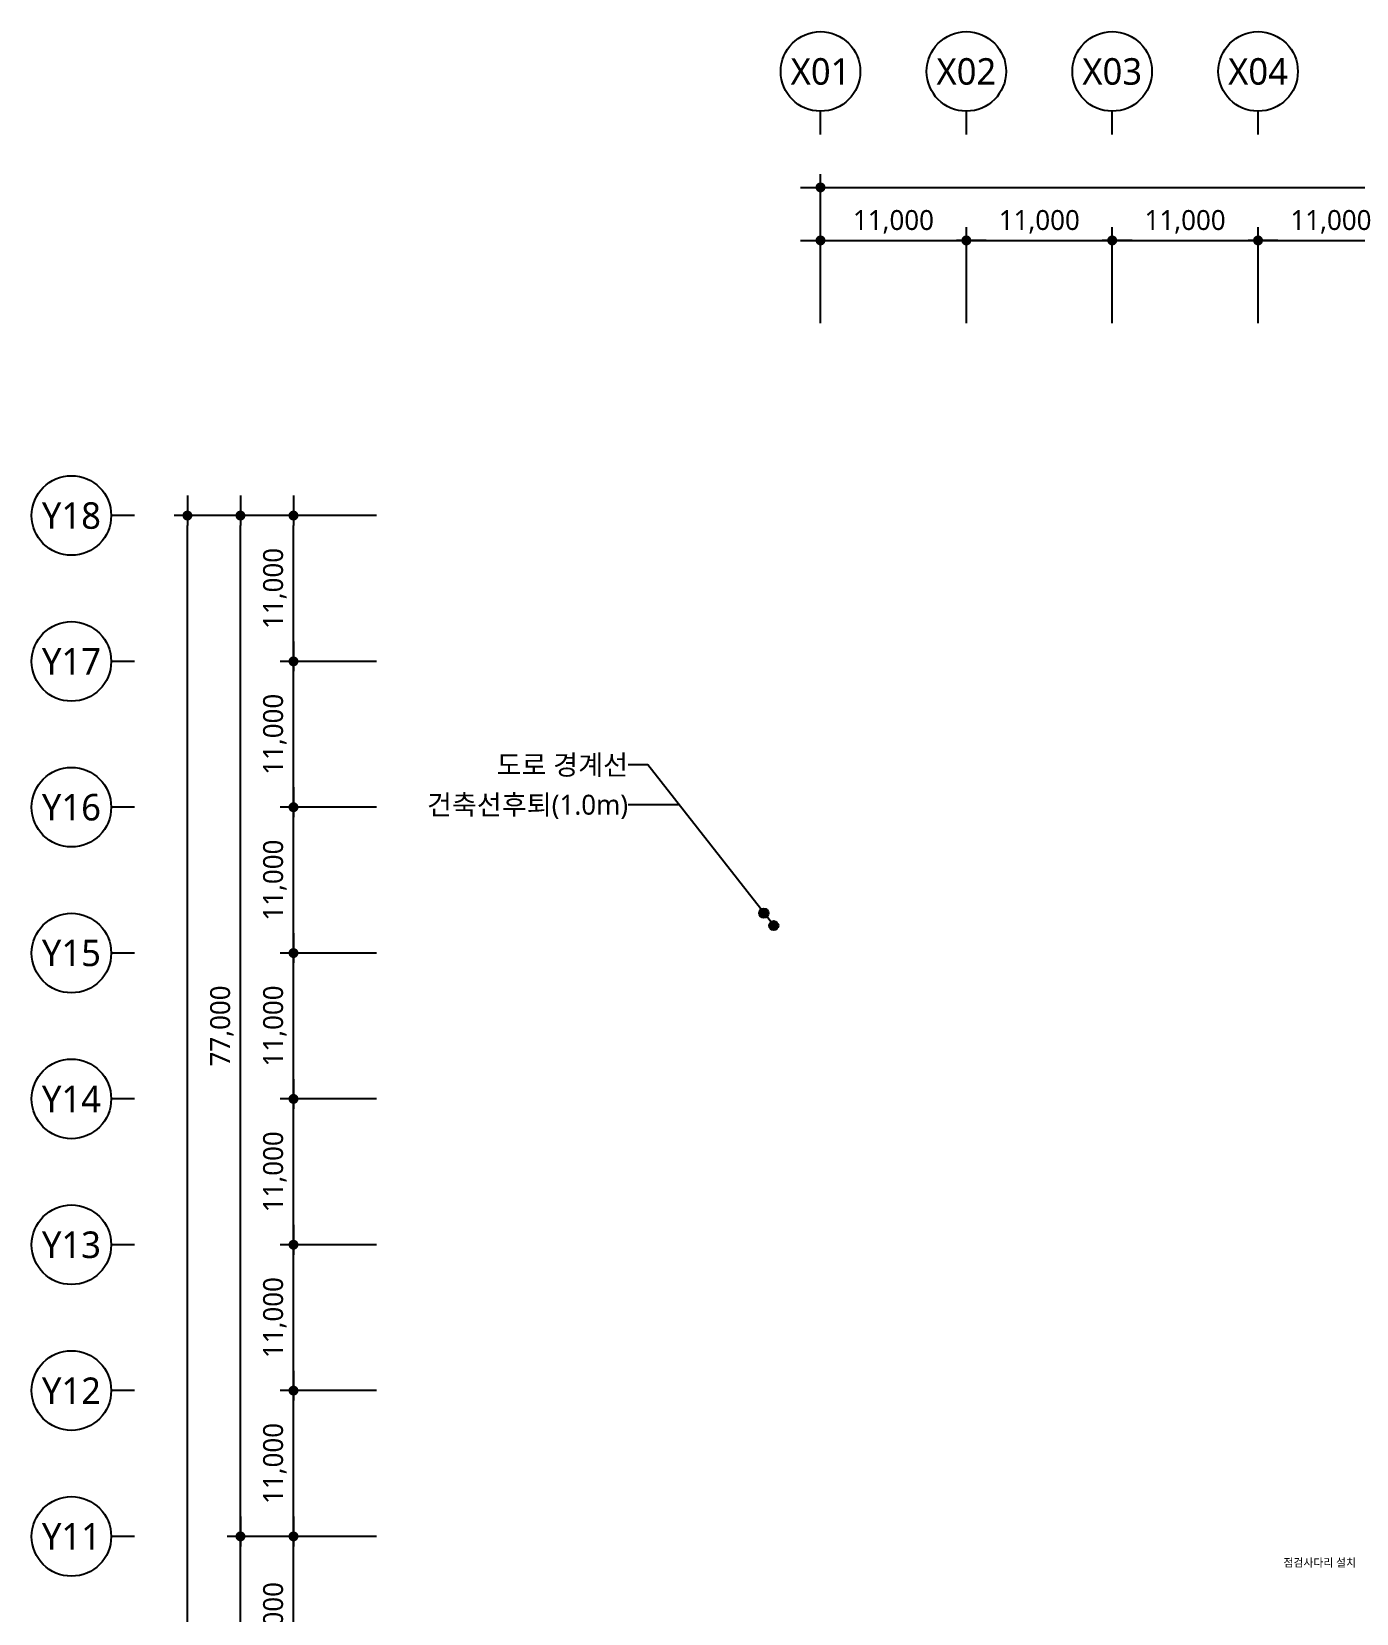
# Model space of a CAD drawing. Header units: millimetres. Extents: x 4806612 to 5147473, y 1423230 to 1974891.
# Drawn here: x 4806612 to 4906528, y 1855586 to 1974891 of the extents above; entities that cross this region are included whole.
import ezdxf
from ezdxf.enums import TextEntityAlignment as Align

# ---------------------------------------------------------------- set-up
doc = ezdxf.new("R2010")
doc.units = ezdxf.units.MM
doc.layers.get('Defpoints').update_dxf_attribs({"color": 140})
for name, color, linetype, lineweight in [('A-AXIS-BUBL', 7, 'Continuous', 25), ('A-DIMS', 7, 'Continuous', 25), ('A-MKXS-TEXT1', 3, 'Continuous', 25), ('A-MKXX-NAME', 3, 'Continuous', 25), ('A-XXXX-SYMB', 7, 'Continuous', 25), ('A-XXXX-TXT2', 3, 'Continuous', 25)]:
    doc.layers.add(name, color=color, linetype=linetype, lineweight=lineweight)
doc.styles.add('HY울릉도L', font='')
doc.styles.add('맑은고딕', font='malgun.ttf')
doc.styles.get('HY울릉도L').set_extended_font_data('HYwulM')
doc.dimstyles.new('CDIM', dxfattribs={"dimtxt": 3, "dimasz": 1.5, "dimexe": 2, "dimexo": 1, "dimgap": 1, "dimtad": 1, "dimdec": 0, "dimrnd": 0.5, "dimzin": 0, "dimdsep": 32, "dimlunit": 6, "dimtxsty": 'HY울릉도L', "dimblk1": '_CIDOT', "dimblk2": '_CIDOT', "dimsah": 1, "dimcen": 5.5, "dimclrd": 2, "dimclre": 2, "dimclrt": 7, "dimadec": 0, "dimazin": 0, "dimtfac": 1, "dimtdec": 0, "dimtix": 1, "dimtmove": 2, "dimatfit": 1, "dimldrblk": '_CIDOT', "dimfxl": 1, "dimtolj": 1, "dimtzin": 0, "dimlwd": -1, "dimarcsym": 0})

# ---------------------------------------------------------------- blocks, each defined once
blk = doc.blocks.new('_CIDOT')
at = {"color": 0, "linetype": 'ByBlock'}
blk.add_line((2, 0), (-1, 0), dxfattribs=at)
at = {"color": 0, "linetype": 'ByBlock', "const_width": 0.5}
blk.add_lwpolyline([(-0.25, 0, 1), (0.25, 0, 1)], format="xyb", close=True, dxfattribs=at)
blk = doc.blocks.new('*D15')
at = {"layer": 'A-DIMS', "lineweight": -2, "transparency": 16777216}
for p, q in [((93193, 164121), (85943, 164121)), ((93193, 151121), (85943, 151121))]:
    blk.add_line(p, q, dxfattribs=at)
at = {"layer": 'A-DIMS', "transparency": 16777216}
blk.add_line((86943, 151871), (86943, 163371), dxfattribs=at)
at = {"layer": 'Defpoints', "color": 0, "transparency": 16777216}
for p in [(86943, 164121), (93693, 164121), (93693, 151121)]:
    blk.add_point(p, dxfattribs=at)
at = {"layer": 'A-DIMS', "transparency": 16777216, "xscale": 750, "yscale": 750, "zscale": 750}
for p, rotation in [((86943, 164121), 90), ((86943, 151121), 270)]:
    blk.add_blockref('_CIDOT', p, dxfattribs=dict(at, rotation=rotation))
at = {"layer": 'A-DIMS', "color": 3, "transparency": 16777216, "insert": (85538, 157621), "char_height": 1500, "attachment_point": 5, "rotation": 90, "style": '맑은고딕'}
blk.add_mtext('\\A1;13,000', dxfattribs=at)
blk = doc.blocks.new('*D16')
at = {"layer": 'A-DIMS', "lineweight": -2, "transparency": 16777216}
for p, q in [((93193, 175121), (85943, 175121)), ((93193, 164121), (85943, 164121))]:
    blk.add_line(p, q, dxfattribs=at)
at = {"layer": 'A-DIMS', "transparency": 16777216}
blk.add_line((86943, 164871), (86943, 174371), dxfattribs=at)
at = {"layer": 'Defpoints', "color": 0, "transparency": 16777216}
for p in [(86943, 175121), (93693, 175121), (93693, 164121)]:
    blk.add_point(p, dxfattribs=at)
at = {"layer": 'A-DIMS', "transparency": 16777216, "xscale": 750, "yscale": 750, "zscale": 750}
for p, rotation in [((86943, 175121), 90), ((86943, 164121), 270)]:
    blk.add_blockref('_CIDOT', p, dxfattribs=dict(at, rotation=rotation))
at = {"layer": 'A-DIMS', "color": 3, "transparency": 16777216, "insert": (85538, 169621), "char_height": 1500, "attachment_point": 5, "rotation": 90, "style": '맑은고딕'}
blk.add_mtext('\\A1;11,000', dxfattribs=at)
blk = doc.blocks.new('*D17')
at = {"layer": 'A-DIMS', "lineweight": -2, "transparency": 16777216}
for p, q in [((93193, 186121), (85943, 186121)), ((93193, 175121), (85943, 175121))]:
    blk.add_line(p, q, dxfattribs=at)
at = {"layer": 'A-DIMS', "transparency": 16777216}
blk.add_line((86943, 175871), (86943, 185371), dxfattribs=at)
at = {"layer": 'Defpoints', "color": 0, "transparency": 16777216}
for p in [(86943, 186121), (93693, 186121), (93693, 175121)]:
    blk.add_point(p, dxfattribs=at)
at = {"layer": 'A-DIMS', "transparency": 16777216, "xscale": 750, "yscale": 750, "zscale": 750}
for p, rotation in [((86943, 186121), 90), ((86943, 175121), 270)]:
    blk.add_blockref('_CIDOT', p, dxfattribs=dict(at, rotation=rotation))
at = {"layer": 'A-DIMS', "color": 3, "transparency": 16777216, "insert": (85538, 180621), "char_height": 1500, "attachment_point": 5, "rotation": 90, "style": '맑은고딕'}
blk.add_mtext('\\A1;11,000', dxfattribs=at)
blk = doc.blocks.new('*D18')
at = {"layer": 'A-DIMS', "lineweight": -2, "transparency": 16777216}
for p, q in [((93193, 197121), (85943, 197121)), ((93193, 186121), (85943, 186121))]:
    blk.add_line(p, q, dxfattribs=at)
at = {"layer": 'A-DIMS', "transparency": 16777216}
blk.add_line((86943, 186871), (86943, 196371), dxfattribs=at)
at = {"layer": 'Defpoints', "color": 0, "transparency": 16777216}
for p in [(86943, 197121), (93693, 197121), (93693, 186121)]:
    blk.add_point(p, dxfattribs=at)
at = {"layer": 'A-DIMS', "transparency": 16777216, "xscale": 750, "yscale": 750, "zscale": 750}
for p, rotation in [((86943, 197121), 90), ((86943, 186121), 270)]:
    blk.add_blockref('_CIDOT', p, dxfattribs=dict(at, rotation=rotation))
at = {"layer": 'A-DIMS', "color": 3, "transparency": 16777216, "insert": (85538, 191621), "char_height": 1500, "attachment_point": 5, "rotation": 90, "style": '맑은고딕'}
blk.add_mtext('\\A1;11,000', dxfattribs=at)
blk = doc.blocks.new('*D19')
at = {"layer": 'A-DIMS', "lineweight": -2, "transparency": 16777216}
for p, q in [((93193, 208121), (85943, 208121)), ((93193, 197121), (85943, 197121))]:
    blk.add_line(p, q, dxfattribs=at)
at = {"layer": 'A-DIMS', "transparency": 16777216}
blk.add_line((86943, 197871), (86943, 207371), dxfattribs=at)
at = {"layer": 'Defpoints', "color": 0, "transparency": 16777216}
for p in [(86943, 208121), (93693, 208121), (93693, 197121)]:
    blk.add_point(p, dxfattribs=at)
at = {"layer": 'A-DIMS', "transparency": 16777216, "xscale": 750, "yscale": 750, "zscale": 750}
for p, rotation in [((86943, 208121), 90), ((86943, 197121), 270)]:
    blk.add_blockref('_CIDOT', p, dxfattribs=dict(at, rotation=rotation))
at = {"layer": 'A-DIMS', "color": 3, "transparency": 16777216, "insert": (85538, 202621), "char_height": 1500, "attachment_point": 5, "rotation": 90, "style": '맑은고딕'}
blk.add_mtext('\\A1;11,000', dxfattribs=at)
blk = doc.blocks.new('*D20')
at = {"layer": 'A-DIMS', "lineweight": -2, "transparency": 16777216}
for p, q in [((93193, 219121), (85943, 219121)), ((93193, 208121), (85943, 208121))]:
    blk.add_line(p, q, dxfattribs=at)
at = {"layer": 'A-DIMS', "transparency": 16777216}
blk.add_line((86943, 208871), (86943, 218371), dxfattribs=at)
at = {"layer": 'Defpoints', "color": 0, "transparency": 16777216}
for p in [(86943, 219121), (93693, 219121), (93693, 208121)]:
    blk.add_point(p, dxfattribs=at)
at = {"layer": 'A-DIMS', "transparency": 16777216, "xscale": 750, "yscale": 750, "zscale": 750}
for p, rotation in [((86943, 219121), 90), ((86943, 208121), 270)]:
    blk.add_blockref('_CIDOT', p, dxfattribs=dict(at, rotation=rotation))
at = {"layer": 'A-DIMS', "color": 3, "transparency": 16777216, "insert": (85538, 213621), "char_height": 1500, "attachment_point": 5, "rotation": 90, "style": '맑은고딕'}
blk.add_mtext('\\A1;11,000', dxfattribs=at)
blk = doc.blocks.new('*D21')
at = {"layer": 'A-DIMS', "lineweight": -2, "transparency": 16777216}
for p, q in [((93193, 230121), (85943, 230121)), ((93193, 219121), (85943, 219121))]:
    blk.add_line(p, q, dxfattribs=at)
at = {"layer": 'A-DIMS', "transparency": 16777216}
blk.add_line((86943, 219871), (86943, 229371), dxfattribs=at)
at = {"layer": 'Defpoints', "color": 0, "transparency": 16777216}
for p in [(86943, 230121), (93693, 230121), (93693, 219121)]:
    blk.add_point(p, dxfattribs=at)
at = {"layer": 'A-DIMS', "transparency": 16777216, "xscale": 750, "yscale": 750, "zscale": 750}
for p, rotation in [((86943, 230121), 90), ((86943, 219121), 270)]:
    blk.add_blockref('_CIDOT', p, dxfattribs=dict(at, rotation=rotation))
at = {"layer": 'A-DIMS', "color": 3, "transparency": 16777216, "insert": (85538, 224621), "char_height": 1500, "attachment_point": 5, "rotation": 90, "style": '맑은고딕'}
blk.add_mtext('\\A1;11,000', dxfattribs=at)
blk = doc.blocks.new('*D22')
at = {"layer": 'A-DIMS', "lineweight": -2, "transparency": 16777216}
for p, q in [((93193, 241121), (85943, 241121)), ((93193, 230121), (85943, 230121))]:
    blk.add_line(p, q, dxfattribs=at)
at = {"layer": 'A-DIMS', "transparency": 16777216}
blk.add_line((86943, 230871), (86943, 240371), dxfattribs=at)
at = {"layer": 'Defpoints', "color": 0, "transparency": 16777216}
for p in [(86943, 241121), (93693, 241121), (93693, 230121)]:
    blk.add_point(p, dxfattribs=at)
at = {"layer": 'A-DIMS', "transparency": 16777216, "xscale": 750, "yscale": 750, "zscale": 750}
for p, rotation in [((86943, 241121), 90), ((86943, 230121), 270)]:
    blk.add_blockref('_CIDOT', p, dxfattribs=dict(at, rotation=rotation))
at = {"layer": 'A-DIMS', "color": 3, "transparency": 16777216, "insert": (85538, 235621), "char_height": 1500, "attachment_point": 5, "rotation": 90, "style": '맑은고딕'}
blk.add_mtext('\\A1;11,000', dxfattribs=at)
blk = doc.blocks.new('*D24')
at = {"layer": 'A-DIMS', "lineweight": -2, "transparency": 16777216}
for p, q in [((93193, 241121), (77943, 241121)), ((93193, 45121), (77943, 45121))]:
    blk.add_line(p, q, dxfattribs=at)
at = {"layer": 'A-DIMS', "transparency": 16777216}
blk.add_line((78943, 45871), (78943, 240371), dxfattribs=at)
at = {"layer": 'Defpoints', "color": 0, "transparency": 16777216}
for p in [(78943, 241121), (93693, 241121), (93693, 45121)]:
    blk.add_point(p, dxfattribs=at)
at = {"layer": 'A-DIMS', "transparency": 16777216, "xscale": 750, "yscale": 750, "zscale": 750}
for p, rotation in [((78943, 241121), 90), ((78943, 45121), 270)]:
    blk.add_blockref('_CIDOT', p, dxfattribs=dict(at, rotation=rotation))
at = {"layer": 'A-DIMS', "color": 3, "transparency": 16777216, "insert": (77538, 143121), "char_height": 1500, "attachment_point": 5, "rotation": 90, "style": '맑은고딕'}
blk.add_mtext('\\A1;196,000', dxfattribs=at)
blk = doc.blocks.new('*D26')
at = {"layer": 'A-DIMS', "lineweight": -2, "transparency": 16777216}
for p, q in [((93193, 164121), (81943, 164121)), ((93193, 122121), (81943, 122121))]:
    blk.add_line(p, q, dxfattribs=at)
at = {"layer": 'A-DIMS', "transparency": 16777216}
blk.add_line((82943, 122871), (82943, 163371), dxfattribs=at)
at = {"layer": 'Defpoints', "color": 0, "transparency": 16777216}
for p in [(82943, 164121), (93693, 164121), (93693, 122121)]:
    blk.add_point(p, dxfattribs=at)
at = {"layer": 'A-DIMS', "transparency": 16777216, "xscale": 750, "yscale": 750, "zscale": 750}
for p, rotation in [((82943, 164121), 90), ((82943, 122121), 270)]:
    blk.add_blockref('_CIDOT', p, dxfattribs=dict(at, rotation=rotation))
at = {"layer": 'A-DIMS', "color": 3, "transparency": 16777216, "insert": (81542, 143121), "char_height": 1500, "attachment_point": 5, "rotation": 90, "style": '맑은고딕'}
blk.add_mtext('\\A1;42,000', dxfattribs=at)
blk = doc.blocks.new('*D27')
at = {"layer": 'A-DIMS', "lineweight": -2, "transparency": 16777216}
for p, q in [((93193, 241121), (81943, 241121)), ((93193, 164121), (81943, 164121))]:
    blk.add_line(p, q, dxfattribs=at)
at = {"layer": 'A-DIMS', "transparency": 16777216}
blk.add_line((82943, 164871), (82943, 240371), dxfattribs=at)
at = {"layer": 'Defpoints', "color": 0, "transparency": 16777216}
for p in [(82943, 241121), (93693, 241121), (93693, 164121)]:
    blk.add_point(p, dxfattribs=at)
at = {"layer": 'A-DIMS', "transparency": 16777216, "xscale": 750, "yscale": 750, "zscale": 750}
for p, rotation in [((82943, 241121), 90), ((82943, 164121), 270)]:
    blk.add_blockref('_CIDOT', p, dxfattribs=dict(at, rotation=rotation))
at = {"layer": 'A-DIMS', "color": 3, "transparency": 16777216, "insert": (81542, 202621), "char_height": 1500, "attachment_point": 5, "rotation": 90, "style": '맑은고딕'}
blk.add_mtext('\\A1;77,000', dxfattribs=at)
blk = doc.blocks.new('*D28')
at = {"layer": 'A-DIMS', "lineweight": -2, "transparency": 16777216}
for p, q in [((148693, 255621), (148693, 262871)), ((159693, 255621), (159693, 262871))]:
    blk.add_line(p, q, dxfattribs=at)
at = {"layer": 'A-DIMS', "transparency": 16777216}
blk.add_line((149443, 261871), (158943, 261871), dxfattribs=at)
at = {"layer": 'Defpoints', "color": 0, "transparency": 16777216}
for p in [(159693, 261871), (148693, 255121), (159693, 255121)]:
    blk.add_point(p, dxfattribs=at)
at = {"layer": 'A-DIMS', "transparency": 16777216, "xscale": 750, "yscale": 750, "zscale": 750, "rotation": 180}
blk.add_blockref('_CIDOT', (148693, 261871), dxfattribs=at)
at = {"layer": 'A-DIMS', "transparency": 16777216, "xscale": 750, "yscale": 750, "zscale": 750}
blk.add_blockref('_CIDOT', (159693, 261871), dxfattribs=at)
at = {"layer": 'A-DIMS', "color": 3, "transparency": 16777216, "insert": (154193, 263275), "char_height": 1500, "attachment_point": 5, "style": '맑은고딕'}
blk.add_mtext('\\A1;11,000', dxfattribs=at)
blk = doc.blocks.new('*D29')
at = {"layer": 'A-DIMS', "lineweight": -2, "transparency": 16777216}
for p, q in [((159693, 255621), (159693, 262871)), ((170693, 255621), (170693, 262871))]:
    blk.add_line(p, q, dxfattribs=at)
at = {"layer": 'A-DIMS', "transparency": 16777216}
blk.add_line((160443, 261871), (169943, 261871), dxfattribs=at)
at = {"layer": 'Defpoints', "color": 0, "transparency": 16777216}
for p in [(170693, 261871), (159693, 255121), (170693, 255121)]:
    blk.add_point(p, dxfattribs=at)
at = {"layer": 'A-DIMS', "transparency": 16777216, "xscale": 750, "yscale": 750, "zscale": 750, "rotation": 180}
blk.add_blockref('_CIDOT', (159693, 261871), dxfattribs=at)
at = {"layer": 'A-DIMS', "transparency": 16777216, "xscale": 750, "yscale": 750, "zscale": 750}
blk.add_blockref('_CIDOT', (170693, 261871), dxfattribs=at)
at = {"layer": 'A-DIMS', "color": 3, "transparency": 16777216, "insert": (165193, 263275), "char_height": 1500, "attachment_point": 5, "style": '맑은고딕'}
blk.add_mtext('\\A1;11,000', dxfattribs=at)
blk = doc.blocks.new('*D41')
at = {"layer": 'A-DIMS', "lineweight": -2, "transparency": 16777216}
for p, q in [((126693, 255621), (126693, 266871)), ((302693, 255621), (302693, 266871))]:
    blk.add_line(p, q, dxfattribs=at)
at = {"layer": 'A-DIMS', "transparency": 16777216}
blk.add_line((127443, 265871), (301943, 265871), dxfattribs=at)
at = {"layer": 'Defpoints', "color": 0, "transparency": 16777216}
for p in [(302693, 265871), (126693, 255121), (302693, 255121)]:
    blk.add_point(p, dxfattribs=at)
at = {"layer": 'A-DIMS', "transparency": 16777216, "xscale": 750, "yscale": 750, "zscale": 750, "rotation": 180}
blk.add_blockref('_CIDOT', (126693, 265871), dxfattribs=at)
at = {"layer": 'A-DIMS', "transparency": 16777216, "xscale": 750, "yscale": 750, "zscale": 750}
blk.add_blockref('_CIDOT', (302693, 265871), dxfattribs=at)
at = {"layer": 'A-DIMS', "color": 3, "transparency": 16777216, "insert": (214693, 267275), "char_height": 1500, "attachment_point": 5, "style": '맑은고딕'}
blk.add_mtext('\\A1;176,000', dxfattribs=at)
blk = doc.blocks.new('*D43')
at = {"layer": 'A-DIMS', "lineweight": -2, "transparency": 16777216}
for p, q in [((126693, 255621), (126693, 262871)), ((137693, 255621), (137693, 262871))]:
    blk.add_line(p, q, dxfattribs=at)
at = {"layer": 'A-DIMS', "transparency": 16777216}
blk.add_line((127443, 261871), (136943, 261871), dxfattribs=at)
at = {"layer": 'Defpoints', "color": 0, "transparency": 16777216}
for p in [(137693, 261871), (126693, 255121), (137693, 255121)]:
    blk.add_point(p, dxfattribs=at)
at = {"layer": 'A-DIMS', "transparency": 16777216, "xscale": 750, "yscale": 750, "zscale": 750, "rotation": 180}
blk.add_blockref('_CIDOT', (126693, 261871), dxfattribs=at)
at = {"layer": 'A-DIMS', "transparency": 16777216, "xscale": 750, "yscale": 750, "zscale": 750}
blk.add_blockref('_CIDOT', (137693, 261871), dxfattribs=at)
at = {"layer": 'A-DIMS', "color": 3, "transparency": 16777216, "insert": (132193, 263275), "char_height": 1500, "attachment_point": 5, "style": '맑은고딕'}
blk.add_mtext('\\A1;11,000', dxfattribs=at)
blk = doc.blocks.new('*D44')
at = {"layer": 'A-DIMS', "lineweight": -2, "transparency": 16777216}
for p, q in [((137693, 255621), (137693, 262871)), ((148693, 255621), (148693, 262871))]:
    blk.add_line(p, q, dxfattribs=at)
at = {"layer": 'A-DIMS', "transparency": 16777216}
blk.add_line((138443, 261871), (147943, 261871), dxfattribs=at)
at = {"layer": 'Defpoints', "color": 0, "transparency": 16777216}
for p in [(148693, 261871), (137693, 255121), (148693, 255121)]:
    blk.add_point(p, dxfattribs=at)
at = {"layer": 'A-DIMS', "transparency": 16777216, "xscale": 750, "yscale": 750, "zscale": 750, "rotation": 180}
blk.add_blockref('_CIDOT', (137693, 261871), dxfattribs=at)
at = {"layer": 'A-DIMS', "transparency": 16777216, "xscale": 750, "yscale": 750, "zscale": 750}
blk.add_blockref('_CIDOT', (148693, 261871), dxfattribs=at)
at = {"layer": 'A-DIMS', "color": 3, "transparency": 16777216, "insert": (143193, 263275), "char_height": 1500, "attachment_point": 5, "style": '맑은고딕'}
blk.add_mtext('\\A1;11,000', dxfattribs=at)
blk = doc.blocks.new('DIM(210222)')
for p, q in [((126693, 269870.6), (126693, 271620.6)), ((137693, 269870.6), (137693, 271620.6)), ((148693, 269870.6), (148693, 271620.6)), ((159693, 269870.6), (159693, 271620.6)), ((74943, 241120.6), (73193, 241120.6)), ((74943, 230120.6), (73193, 230120.6)), ((74943, 219120.6), (73193, 219120.6)), ((74943, 208120.6), (73193, 208120.6)), ((74943, 197120.6), (73193, 197120.6)), ((74943, 186120.6), (73193, 186120.6)), ((74943, 175120.6), (73193, 175120.6)), ((74943, 164120.6), (73193, 164120.6))]:
    blk.add_line(p, q)
at = {"layer": 'A-AXIS-BUBL', "ltscale": 0.2}
for centre in [(126693, 274620.6), (137693, 274620.6), (148693, 274620.6), (159693, 274620.6), (70193, 241120.6), (70193, 230120.6), (70193, 219120.6), (70193, 208120.6), (70193, 197120.6), (70193, 186120.6), (70193, 175120.6), (70193, 164120.6)]:
    blk.add_circle(centre, 3000, dxfattribs=at)
at = {"layer": 'A-XXXX-TXT2', "ltscale": 0.2, "style": '맑은고딕'}
for s, p in [('X01', (126693, 274620.6)), ('X02', (137693, 274620.6)), ('X03', (148693, 274620.6)), ('X04', (159693, 274620.6)), ('Y18', (70193, 241120.6)), ('Y17', (70193, 230120.6)), ('Y16', (70193, 219120.6)), ('Y15', (70193, 208120.6)), ('Y14', (70193, 197120.6)), ('Y13', (70193, 186120.6)), ('Y12', (70193, 175120.6)), ('Y11', (70193, 164120.6))]:
    blk.add_text(s, height=2000, dxfattribs=at).set_placement(p, align=Align.MIDDLE)
at = {"layer": 'A-DIMS'}
for p1, p2, distance, picture, middle in [((126693, 255120.6), (302693, 255120.6), 10750, '*D41', (214693, 267275.5)), ((126693, 255120.6), (137693, 255120.6), 6750, '*D43', (132193, 263275.5)), ((137693, 255120.6), (148693, 255120.6), 6750, '*D44', (143193, 263275.5)), ((148693, 255120.6), (159693, 255120.6), 6750, '*D28', (154193, 263275.5)), ((159693, 255120.6), (170693, 255120.6), 6750, '*D29', (165193, 263275.5)), ((93693, 45120.6), (93693, 241120.6), 14750, '*D24', (77538.1, 143120.6)), ((93693, 164120.6), (93693, 241120.6), 10750, '*D27', (81542.2, 202620.6)), ((93693, 230120.6), (93693, 241120.6), 6750, '*D22', (85538.1, 235620.6)), ((93693, 219120.6), (93693, 230120.6), 6750, '*D21', (85538.1, 224620.6)), ((93693, 208120.6), (93693, 219120.6), 6750, '*D20', (85538.1, 213620.6)), ((93693, 197120.6), (93693, 208120.6), 6750, '*D19', (85538.1, 202620.6)), ((93693, 186120.6), (93693, 197120.6), 6750, '*D18', (85538.1, 191620.6)), ((93693, 175120.6), (93693, 186120.6), 6750, '*D17', (85538.1, 180620.6)), ((93693, 164120.6), (93693, 175120.6), 6750, '*D16', (85538.1, 169620.6)), ((93693, 122120.6), (93693, 164120.6), 10750, '*D26', (81542.2, 143120.6)), ((93693, 151120.6), (93693, 164120.6), 6750, '*D15', (85538.1, 157620.6))]:
    dim = blk.add_aligned_dim(p1=p1, p2=p2, distance=distance, dimstyle='CDIM', override={"dimscale": 500, "dimtxsty": '맑은고딕', "dimclrd": 256, "dimclre": 256, "dimclrt": 3}, dxfattribs=at)
    dim.commit()
    dim.dimension.update_dxf_attribs({"geometry": picture, "text_midpoint": middle})

msp = doc.modelspace()

# ---------------------------------------------------------------- hatches: boundary and pattern name
at = {"layer": 'A-XXXX-SYMB'}
h = msp.add_hatch(color=256, dxfattribs=at)
h.dxf.hatch_style = 1
edge = h.paths.add_edge_path()
edge.add_arc((4861844.5, 1908400.3), 351.6, 0, 360)
h = msp.add_hatch(color=256, dxfattribs=at)
h.dxf.hatch_style = 1
edge = h.paths.add_edge_path()
edge.add_arc((4862581.6, 1907458.2), 351.6, 0, 360)

# ---------------------------------------------------------------- linework, layer by layer
for points in [[(4862581.6, 1907458.2), (4853098.1, 1919580.7), (4851598.1, 1919580.7)], [(4855445, 1916580.7), (4851598.1, 1916580.7)]]:
    msp.add_lwpolyline(points)
for centre in [(4861844.5, 1908400.3), (4862581.6, 1907458.2)]:
    msp.add_circle(centre, 351.6, dxfattribs=at)

# ---------------------------------------------------------------- block references
msp.add_blockref('DIM(210222)', (4739418.8, 1697270.6))
msp.add_blockref('DIM(210222)', (4739418.8, 1697270.6))

# ---------------------------------------------------------------- texts
at = {"layer": 'A-MKXS-TEXT1', "style": '맑은고딕'}
for s, height, p in [('건축선후퇴(1.0m)', 1500, (4851598.1, 1916580.7)), ('점검사다리 설치', 600, (4906503.6, 1859408))]:
    msp.add_text(s, height=height, dxfattribs=at).set_placement(p, align=Align.MIDDLE_RIGHT)
at = {"layer": 'A-MKXX-NAME', "style": '맑은고딕'}
msp.add_text('도로 경계선', height=1500, dxfattribs=at).set_placement((4851598.1, 1919580.7), align=Align.MIDDLE_RIGHT)

doc.saveas('drawing.dxf')
